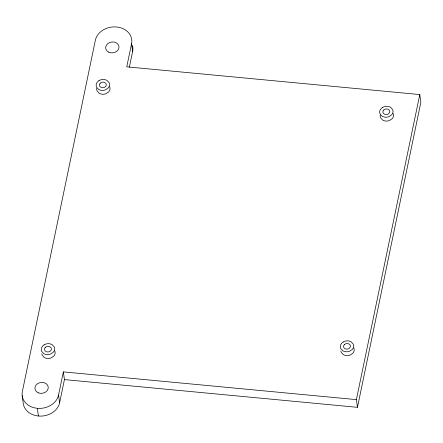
<?xml version="1.0" encoding="UTF-8"?>
<svg xmlns="http://www.w3.org/2000/svg" width="443" height="443" viewBox="0 0 443 443"><rect width="100%" height="100%" fill="white"/><g stroke="black" fill="none" stroke-linecap="round" stroke-linejoin="round"><path stroke-width="0.66" d="M22.15 395.544L23.219 403.257A18.434 15.007 -7.9 0 0 40.795 416.11A18.434 15.007 -7.9 0 0 59.622 402.748L58.554 395.04L63.366 371.887L356.388 399.619L357.457 407.333L64.434 379.596L63.366 371.887M38.403 416.016L37.334 408.302A18.434 15.007 -7.9 0 1 22.338 391.612L95.356 40.252A18.434 15.007 -7.9 0 1 116.575 26.984A18.434 15.007 -7.9 0 1 131.571 43.68L126.759 66.832L419.781 94.569L420.85 102.278L357.457 407.333M59.622 402.748L64.434 379.596M129.339 67.264L132.64 51.388A18.434 15.007 -7.9 0 0 132.451 45.529M356.388 399.619L419.781 94.569M131.571 43.68L132.64 51.388M109.642 86.606A6.7 5.454 -7.9 0 1 108.507 92.05L105.683 93.816A6.7 5.454 -7.9 0 1 99.099 93.196L97.106 90.97A6.7 5.454 -7.9 0 1 96.784 88.163M54.755 350.823A6.7 5.454 -7.9 0 1 53.625 356.272L50.801 358.038A6.7 5.454 -7.9 0 1 44.217 357.412L42.218 355.192A6.7 5.454 -7.9 0 1 41.836 353.813M393.14 113.43A6.7 5.454 -7.9 0 1 392.011 118.874L389.187 120.64A6.7 5.454 -7.9 0 1 382.597 120.02L380.603 117.794A6.7 5.454 -7.9 0 1 380.288 114.986M353.796 347.993A6.7 5.454 -7.9 0 1 352.661 353.442L349.837 355.208A6.7 5.454 -7.9 0 1 343.253 354.583L341.26 352.362A6.7 5.454 -7.9 0 1 340.872 350.983M58.554 395.04A18.434 15.007 -7.9 0 1 37.334 408.302M100.234 83.234L99.725 83.899A3.439 2.796 -7.9 0 0 100.035 86.684L101.403 87.548A3.439 2.796 -7.9 0 0 104.814 87.133L105.949 85.964A3.439 2.796 -7.9 0 0 105.633 83.184L104.271 82.315A3.439 2.796 -7.9 0 0 100.86 82.73L100.234 83.234M45.352 347.45L44.843 348.12A3.439 2.796 -7.9 0 0 45.153 350.9L46.521 351.77A3.439 2.796 -7.9 0 0 49.932 351.354L51.067 350.18A3.439 2.796 -7.9 0 0 50.751 347.401L49.389 346.537A3.439 2.796 -7.9 0 0 45.978 346.947L45.352 347.45M383.738 110.058L383.223 110.722A3.439 2.796 -7.9 0 0 383.538 113.508L384.901 114.372A3.439 2.796 -7.9 0 0 388.317 113.956L389.447 112.788A3.439 2.796 -7.9 0 0 389.137 110.008L387.775 109.139A3.439 2.796 -7.9 0 0 384.358 109.554L383.738 110.058M344.388 344.621L343.879 345.291A3.439 2.796 -7.9 0 0 344.798 348.58A3.439 2.796 -7.9 0 0 348.968 348.525L350.103 347.356A3.439 2.796 -7.9 0 0 349.787 344.571L348.425 343.707A3.439 2.796 -7.9 0 0 345.014 344.122L344.388 344.621M98.983 80.643L97.698 81.667A6.7 5.454 -7.9 0 0 96.568 87.116L98.562 89.336A6.7 5.454 -7.9 0 0 105.146 89.962L107.976 88.196A6.7 5.454 -7.9 0 0 109.105 82.747L107.112 80.526A6.7 5.454 -7.9 0 0 100.522 79.906L98.983 80.643M44.101 344.859L42.816 345.889A6.7 5.454 -7.9 0 0 41.686 351.332L43.68 353.558A6.7 5.454 -7.9 0 0 50.264 354.178L53.088 352.412A6.7 5.454 -7.9 0 0 54.223 346.969L52.224 344.743A6.7 5.454 -7.9 0 0 45.64 344.122L44.101 344.859M382.481 107.466L381.201 108.491A6.7 5.454 -7.9 0 0 380.066 113.94L382.065 116.16A6.7 5.454 -7.9 0 0 388.649 116.786L391.474 115.019A6.7 5.454 -7.9 0 0 392.603 109.571L390.61 107.35A6.7 5.454 -7.9 0 0 384.026 106.73L382.481 107.466M343.137 342.029L341.852 343.059A6.7 5.454 -7.9 0 0 340.722 348.508L342.716 350.729A6.7 5.454 -7.9 0 0 349.3 351.349L352.13 349.582A6.7 5.454 -7.9 0 0 353.259 344.139L351.266 341.913A6.7 5.454 -7.9 0 0 344.676 341.293L343.137 342.029M38.779 392.98A6.706 5.46 -7.9 0 0 48.237 387.066A6.706 5.46 -7.9 0 0 37.721 383.583A6.706 5.46 -7.9 0 0 38.779 392.98M108.452 52.052A6.706 5.46 -7.9 0 0 118.984 47.628A6.706 5.46 -7.9 0 0 109.554 42.561A6.706 5.46 -7.9 0 0 108.452 52.052"/></g></svg>
